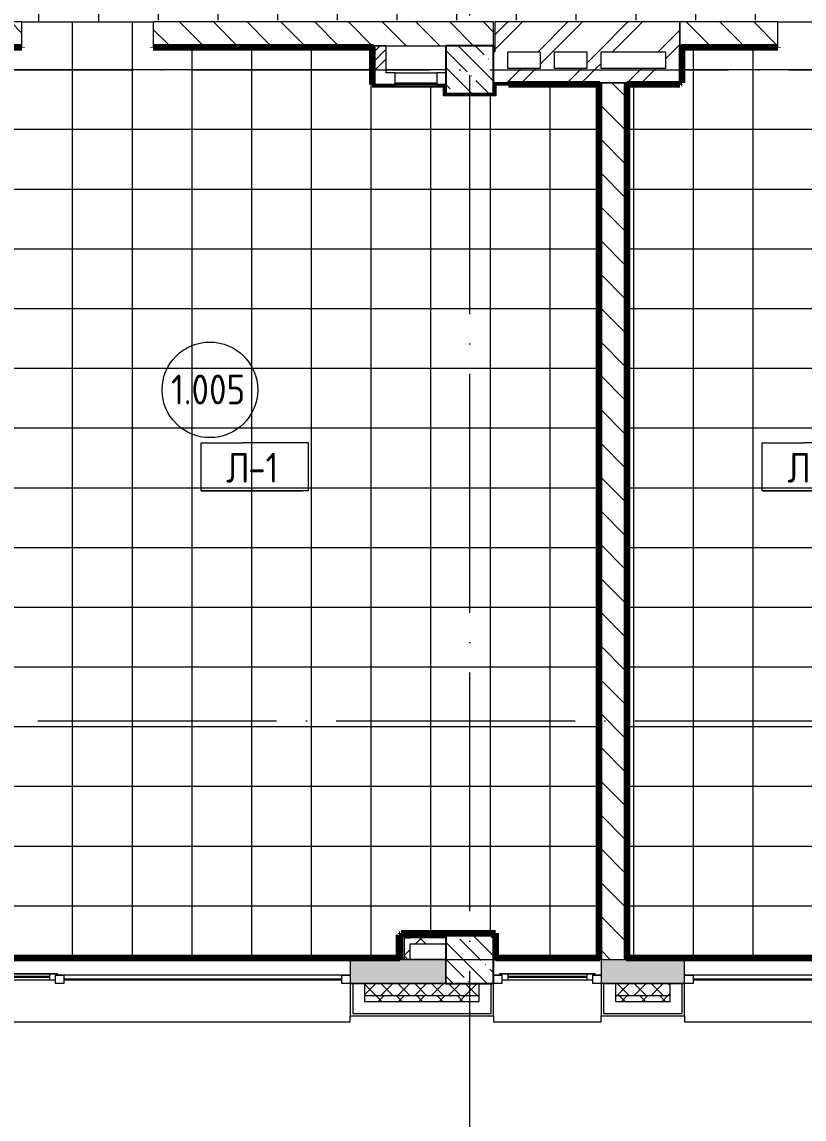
# Model space of a CAD drawing. Header units: millimetres. Extents: x -4370 to 196781, y -4577 to 61202.
# Drawn here: x 46300 to 52850, y 42190 to 51375 of the extents above; entities that cross this region are included whole.
import ezdxf

# ---------------------------------------------------------------- set-up
doc = ezdxf.new("R2010")
doc.units = ezdxf.units.MM
doc.linetypes.add('ADSK_Линия сетки', pattern=[2500, 2000, -250, 0, -250])
for name, color, linetype, lineweight in [('A-AREA-____-IDEN', 2, 'Continuous', 20), ('A-FLOR-____-IDEN', 11, 'Continuous', 20), ('A-FLOR-____-OTLN', 192, 'Continuous', 9), ('A-FLOR-____-PATT', 8, 'Continuous', 9), ('A-GENM-____-MCUT', 13, 'Continuous', 9), ('A-GENM-____-OTLN', 13, 'Continuous', 9), ('A-GLAZ-____-MCUT', 151, 'Continuous', 9), ('A-GLAZ-____-OTLN', 151, 'Continuous', 9), ('A-WALL-____-MCUT', 113, 'Continuous', 9), ('A-WALL-____-PATT', 111, 'Continuous', 9), ('A-WALL-FNSH-MCUT', 113, 'Continuous', 9), ('I-WALL-____-OTLN', 2, 'Continuous', 9), ('S-COLS-____-MCUT', 52, 'Continuous', 9), ('S-COLS-____-OTLN', 52, 'Continuous', 9), ('S-GRID-____-OTLN', 1, 'Continuous', 9)]:
    doc.layers.add(name, color=color, linetype=linetype, lineweight=lineweight)
doc.styles.add('GOST Common_1', font='GOST_Common.ttf', dxfattribs={"width": 0.9, "height": 250})
pattern_1 = [(135, (0, 0), (-141.42136, -141.42136), [])]
pattern_2 = [(45, (0, 0), (-224.5064, 224.5064), []), (45, (79.38, 0), (0, 449.0128), []), (45, (-79.38, 0), (0, 449.0128), [])]
pattern_3 = [(45, (0, 0), (-251.4472, 251.4472), []), (45, (0, 381), (-251.4472, 251.4472), [])]
pattern_4 = [(45, (0, 0), (-141.42136, 141.42136), []), (135, (0, 0), (-141.42136, -141.42136), [])]

# ---------------------------------------------------------------- blocks, each defined once
blk = doc.blocks.new('Окно_СКБ_1Ст1 - 120_Окно_СКБ_1Ст_900_ОК3л-29018700-О_АИ_ПП_0_000_Целиком')
at = {"layer": 'A-GLAZ-____-MCUT', "color": 90}
for p, q in [((-450, -195), (-450, -125)), ((-450, -125), (-380, -125)), ((-380, -125), (-380, -195)), ((380, -155), (-380, -155)), ((-380, -155), (-380, -195)), ((-330, -205), (-330, -155)), ((330, -205), (330, -155)), ((380, -195), (380, -125)), ((380, -125), (450, -125)), ((380, -195), (380, -155)), ((450, -125), (450, -195)), ((-380, -195), (-450, -195)), ((-380, -195), (-400, -195)), ((-400, -195), (-400, -205)), ((-400, -205), (400, -205)), ((400, -205), (-400, -205)), ((450, -195), (380, -195)), ((400, -195), (380, -195)), ((400, -205), (400, -195))]:
    blk.add_line(p, q, dxfattribs=at)
at = {"layer": 'A-GLAZ-____-MCUT', "color": 10, "lineweight": 5}
for p, q in [((-330, -175), (330, -175)), ((330, -185), (-330, -185))]:
    blk.add_line(p, q, dxfattribs=at)
at = {"layer": 'A-GLAZ-____-OTLN', "color": 10, "lineweight": 5}
for p, q in [((-450, -195), (-400, -195)), ((400, -195), (450, -195))]:
    blk.add_line(p, q, dxfattribs=at)
blk = doc.blocks.new('Окно_СКБ_1Ст1 - 120_Окно_СКБ_1Ст_1700_ОК19Л-29018918-О_АИ_ПП_0_000_Целиком')
at = {"layer": 'A-GLAZ-____-MCUT', "color": 90}
for p, q in [((-850, -195), (-850, -125)), ((-850, -125), (-780, -125)), ((-780, -125), (-780, -195)), ((780, -195), (780, -125)), ((780, -125), (850, -125)), ((850, -125), (850, -195)), ((-780, -195), (-850, -195)), ((850, -195), (780, -195))]:
    blk.add_line(p, q, dxfattribs=at)
at = {"layer": 'A-GLAZ-____-MCUT', "color": 10, "lineweight": 5}
for p, q in [((780, -155), (-780, -155)), ((780, -165), (-780, -165))]:
    blk.add_line(p, q, dxfattribs=at)
at = {"layer": 'A-GLAZ-____-OTLN', "color": 10, "lineweight": 5}
blk.add_line((-850, -195), (850, -195), dxfattribs=at)
blk = doc.blocks.new('Окно_СКБ_2Ст1 - Окно_СКБ_2Ст_3300_ОК1-29020644-О_АИ_ПП_0_000_Целиком')
at = {"layer": 'A-GLAZ-____-MCUT', "color": 90}
for p, q in [((-1650, -195), (-1650, -125)), ((-1650, -125), (-1580, -125)), ((-1580, -125), (-1580, -195)), ((750, -195), (750, -125)), ((750, -125), (820, -125)), ((820, -125), (820, -195)), ((1580, -155), (820, -155)), ((820, -155), (820, -195)), ((870, -205), (870, -155)), ((1530, -205), (1530, -155)), ((1580, -195), (1580, -125)), ((1580, -125), (1650, -125)), ((1580, -195), (1580, -155)), ((1650, -125), (1650, -195)), ((-1580, -195), (-1650, -195)), ((820, -195), (750, -195)), ((820, -195), (800, -195)), ((800, -195), (800, -205)), ((800, -205), (1600, -205)), ((1600, -205), (800, -205)), ((1650, -195), (1580, -195)), ((1600, -195), (1580, -195)), ((1600, -205), (1600, -195))]:
    blk.add_line(p, q, dxfattribs=at)
at = {"layer": 'A-GLAZ-____-MCUT', "color": 10, "lineweight": 5}
for p, q in [((750, -155), (-1580, -155)), ((750, -165), (-1580, -165)), ((870, -175), (1530, -175)), ((1530, -185), (870, -185))]:
    blk.add_line(p, q, dxfattribs=at)
at = {"layer": 'A-GLAZ-____-OTLN', "color": 10, "lineweight": 5}
for p, q in [((-1650, -195), (800, -195)), ((1600, -195), (1650, -195))]:
    blk.add_line(p, q, dxfattribs=at)
blk = doc.blocks.new('WNW_Отлив1 - Отлив_металлический 2-28598290-О_АИ_ПП_0_000_Целиком')
at = {"layer": 'A-GLAZ-____-OTLN', "color": 10, "lineweight": 5}
for p, q in [((1650, 320), (-1650, 320)), ((-1650, 320), (-1650, 270)), ((1650, 270), (1650, 320))]:
    blk.add_line(p, q, dxfattribs=at)
blk = doc.blocks.new('WNW_Отлив1 - Отлив_металлический 2-28596055-О_АИ_ПП_0_000_Целиком')
at = {"layer": 'A-GLAZ-____-OTLN', "color": 10, "lineweight": 5}
for p, q in [((450, 320), (-450, 320)), ((-450, 320), (-450, 270)), ((450, 270), (450, 320))]:
    blk.add_line(p, q, dxfattribs=at)
blk = doc.blocks.new('WNW_Отлив1 - Отлив_металлический 2-28595994-О_АИ_ПП_0_000_Целиком')
at = {"layer": 'A-GLAZ-____-OTLN', "color": 10, "lineweight": 5}
for p, q in [((850, 320), (-850, 320)), ((-850, 320), (-850, 270)), ((850, 270), (850, 320))]:
    blk.add_line(p, q, dxfattribs=at)
blk = doc.blocks.new('BSC_Колонна _Прямоугольная - 400x400-V18-О_АИ_ПП_0_000_Целиком')
at = {"layer": 'S-COLS-____-OTLN', "lineweight": 5}
h = blk.add_hatch(dxfattribs=at)
h.set_pattern_fill('FP_43', color=256, style=0, pattern_type=2)
h.set_pattern_definition([(135, (-50049.98, -50975), (-142.5619, -142.5619), []), (135, (-49907.42, -50975), (-142.5619, -142.5619), [252.016, -50.403, 3.353, -47.05])])
h.paths.add_polyline_path([(-200, -200), (200, -200), (200, 200), (-200, 200)])
at = {"layer": 'S-COLS-____-MCUT', "color": 130, "lineweight": 25}
for p, q in [((200, 200), (-200, 200)), ((-200, 200), (-200, -200)), ((200, -200), (200, 200)), ((-200, -200), (200, -200))]:
    blk.add_line(p, q, dxfattribs=at)
blk = doc.blocks.new('ASML_АР_Отделка Люка - ВО Отделка люков_Грунтовка 0_Шпатлевка 0_Окраска 0_0-42723977-О_АИ_ПП_0_000_Целиком')
at = {"layer": 'A-GENM-____-MCUT', "color": 130, "lineweight": 25}
for p, q in [((175, 3), (-175, 3)), ((-175, 3), (-175, 0)), ((175, 0), (175, 3)), ((-175, 0), (175, 0))]:
    blk.add_line(p, q, dxfattribs=at)
blk = doc.blocks.new('0083_СОШ675_АР_R22_rvt-1-О_АИ_ПП_0_000_Целиком')
at = {"layer": 'A-WALL-____-PATT', "lineweight": 5}
h = blk.add_hatch(dxfattribs=at)
h.set_pattern_fill('FP_4', color=10, style=0, pattern_type=2)
h.set_pattern_definition(pattern_1)
h.paths.add_polyline_path([(48370.6, 51175), (48370.6, 51375), (47400, 51375), (47400, 51175)])
h.paths.add_polyline_path([(45770.6, 51175), (46300, 51175), (46300, 51375), (45770.6, 51375)])
h = blk.add_hatch(dxfattribs=at)
h.set_pattern_fill('FP_4', color=10, style=0, pattern_type=2)
h.set_pattern_definition(pattern_1)
h.paths.add_polyline_path([(49808.6, 51175), (50250, 51175), (50250, 51375), (48370.6, 51375), (48370.6, 51175), (49187.7, 51175)])
h = blk.add_hatch(dxfattribs=at)
h.set_pattern_fill('FP_7', color=10, style=0, pattern_type=2)
h.set_pattern_definition(pattern_3)
h.paths.add_polyline_path([(51671.4, 51125), (51690, 51125), (51690, 51375), (50260, 51375), (50260, 51125), (51150, 51125)])
h = blk.add_hatch(dxfattribs=at)
h.set_pattern_fill('FP_7', color=10, style=0, pattern_type=2)
h.set_pattern_definition(pattern_3)
h.paths.add_polyline_path([(51810, 50865), (51810, 51375), (51690, 51375), (51690, 50865)])
h = blk.add_hatch(dxfattribs=at)
h.set_pattern_fill('FP_4', color=10, style=0, pattern_type=2)
h.set_pattern_definition(pattern_1)
h.paths.add_polyline_path([(59122.8, 51175), (59250, 51175), (59250, 51375), (57685, 51375), (57685, 51175), (58501.9, 51175)])
h.paths.add_polyline_path([(55685, 51175), (55685, 51375), (53730, 51375), (53730, 51175), (55397.1, 51175)])
h.paths.add_polyline_path([(52630, 51175), (52630, 51375), (51810, 51375), (51810, 51175)])
h = blk.add_hatch(dxfattribs=at)
h.set_pattern_fill('FP_8', color=10, style=0, pattern_type=2)
h.set_pattern_definition(pattern_2)
h.paths.add_polyline_path([(49350, 50950), (49350, 51175), (49250, 51175), (49250, 50950)])
h = blk.add_hatch(dxfattribs=at)
h.set_pattern_fill('FP_7', color=10, style=0, pattern_type=2)
h.set_pattern_definition(pattern_3)
h.paths.add_polyline_path([(50370, 50865), (50370, 51125), (50250, 51125), (50250, 50865)])
h = blk.add_hatch(dxfattribs=at)
h.set_pattern_fill('FP_7', color=10, style=0, pattern_type=2)
h.set_pattern_definition(pattern_3)
h.paths.add_polyline_path([(50760, 50985), (50760, 51125), (50640, 51125), (50640, 50985)])
h = blk.add_hatch(dxfattribs=at)
h.set_pattern_fill('FP_7', color=10, style=0, pattern_type=2)
h.set_pattern_definition(pattern_3)
h.paths.add_polyline_path([(51150, 50985), (51150, 51125), (51030, 51125), (51030, 50985)])
h = blk.add_hatch(dxfattribs=at)
h.set_pattern_fill('FP_7', color=10, style=0, pattern_type=2)
h.set_pattern_definition(pattern_3)
h.paths.add_polyline_path([(51690, 50865), (51690, 50985), (50370, 50985), (50370, 50865), (51671.4, 50865)])
h = blk.add_hatch(dxfattribs=at)
h.set_pattern_fill('FP_8', color=10, style=0, pattern_type=2)
h.set_pattern_definition(pattern_2)
h.paths.add_polyline_path([(49250, 50850), (49424.5, 50850), (49424.5, 50950), (49250, 50950)])
h.paths.add_polyline_path([(49774.5, 50850), (49850, 50850), (49850, 50950), (49774.5, 50950), (49774.5, 50857)])
h = blk.add_hatch(dxfattribs=at)
h.set_pattern_fill('FP_4', color=10, style=0, pattern_type=2)
h.set_pattern_definition(pattern_1)
h.paths.add_polyline_path([(51150, 43525), (51350, 43525), (51350, 50865), (51150, 50865), (51150, 44404.5)])
h = blk.add_hatch(dxfattribs=at)
h.set_pattern_fill('FP_56', color=252, style=0, pattern_type=2)
h.set_pattern_definition(pattern_4)
h.paths.add_polyline_path([(49550, 43525), (49550, 43707), (49500, 43707), (49500, 43525)])
h = blk.add_hatch(dxfattribs=at)
h.set_pattern_fill('FP_56', color=252, style=0, pattern_type=2)
h.set_pattern_definition(pattern_4)
h.paths.add_polyline_path([(49550, 43657), (49850, 43657), (49850, 43707), (49550, 43707)])
h = blk.add_hatch(dxfattribs=at)
h.set_pattern_fill('FP_5', color=10, style=0, pattern_type=2)
h.set_pattern_definition([(50, (0, 0), (364.3679, -31.8783), [38.1, -419.1]), (355, (0, 0), (-70.4859, 382.1133), [30.48, -335.28]), (100.451, (30.36, -2.66), (293.885, 350.2334), [32.38, -356.18]), (46.184, (0, 101.6), (542.1585, -84.0858), [57.15, -628.65]), (96.636, (45.2, 94.6), (474.805, 494.8554), [48.57, -534.27]), (351.184, (0, 101.6), (474.81, 494.85), [45.72, -502.92]), (21, (50.8, 76.2), (303.2285, -204.5305), [38.1, -419.1]), (326, (50.8, 76.2), (123.6039, 368.376), [30.48, -335.28]), (71.451, (76.07, 59.16), (426.8341, 163.8427), [32.38, -356.18]), (37.5, (0, 0), (6.17665, 169.11015), [16.764, -314.452, 16.764, -323.596, -336.55]), (37.5, (0, 0), (6.17665, 169.11015), [-671.576, 16.764, -319.786]), (7.5, (0, 0), (133.63888, 200.3615), [16.764, -177.292, 16.764, -306.832, -128.27]), (7.5, (0, 0), (133.63888, 200.3615), [-517.652, 16.764, -111.506]), (327.5, (-113.28, 0), (271.18182, -11.45836), [16.764, -110.236, 16.764, -379.476, -525.78]), (327.5, (-113.28, 0), (271.18182, -11.45836), [-523.24, 16.764, -509.016]), (317.5, (-164.08, 0), (296.2585, 50.85285), [16.764, -148.336, 16.764, -246.38, -373.38]), (317.5, (-164.08, 0), (296.2585, 50.85285), [-428.244, 16.764, -356.616])])
h.paths.add_polyline_path([(54350, 43325), (54350, 43525), (53550, 43525), (53550, 43325), (54155.2, 43325)])
h.paths.add_polyline_path([(51730, 43325), (51850, 43325), (51850, 43525), (51150, 43525), (51150, 43325), (51671.4, 43325)])
h.paths.add_polyline_path([(49050, 43325), (49850, 43325), (49850, 43525), (49050, 43525)])
h.paths.add_polyline_path([(44550, 43325), (45350, 43325), (45350, 43525), (44550, 43525)])
h.paths.add_polyline_path([(40494.4, 43325), (40850, 43325), (40850, 43525), (40050, 43525), (40050, 43325), (40170, 43325)])
h.paths.add_polyline_path([(36730, 43325), (36750, 43325), (36750, 43525), (36350, 43525), (36350, 43325), (36630, 43325)])
h.paths.add_polyline_path([(35550, 43325), (35950, 43325), (35950, 43525), (35550, 43525)])
h.paths.add_polyline_path([(33850, 43325), (33850, 43525), (33150, 43525), (33150, 43325), (33830, 43325)])
h.paths.add_polyline_path([(32250, 43325), (32250, 43525), (31450, 43525), (31450, 43325), (32230, 43325)])
h.paths.add_polyline_path([(27454.4, 43325), (27750, 43325), (27750, 43525), (26950, 43525), (26950, 43325), (27144, 43325)])
h.paths.add_polyline_path([(23230, 43325), (23250, 43325), (23250, 43525), (22450, 43525), (22450, 43325), (23130, 43325)])
h.paths.add_polyline_path([(18750, 43325), (18750, 43525), (17950, 43525), (17950, 43325), (18730, 43325)])
h.paths.add_polyline_path([(15830, 43325), (15850, 43325), (15850, 43525), (15150, 43525), (15150, 43325), (15730, 43325)])
h.paths.add_polyline_path([(14130, 43325), (14250, 43325), (14250, 43525), (13450, 43525), (13450, 43325), (14104, 43325)])
h.paths.add_polyline_path([(9136.4, 43325), (9750, 43325), (9750, 43525), (8950, 43525), (8950, 43325)])
h.paths.add_polyline_path([(4450, 43325), (5250, 43325), (5250, 43525), (4450, 43525)])
h.paths.add_polyline_path([(730, 43325), (750, 43325), (750, 43525), (200, 43525), (200, 43325), (630, 43325)])
h = blk.add_hatch(dxfattribs=at)
h.set_pattern_fill('FP_6', color=10, style=0, pattern_type=2)
h.set_pattern_definition([(45, (0, 0), (-70.71068, 70.71068), []), (135, (0, 0), (-70.71068, -70.71068), [])])
h.paths.add_polyline_path([(69063, 43225), (69063, 43325), (62670, 43325), (62670, 43225), (69058, 43225)])
h.paths.add_polyline_path([(59122.8, 43225), (59130, 43225), (59130, 43325), (58170, 43325), (58170, 43225)])
h.paths.add_polyline_path([(54630, 43225), (54630, 43325), (53670, 43325), (53670, 43225), (54155.2, 43225)])
h.paths.add_polyline_path([(51730, 43225), (51730, 43325), (51270, 43325), (51270, 43225), (51671.4, 43225)])
h.paths.add_polyline_path([(49187.7, 43225), (50130, 43225), (50130, 43325), (49170, 43325), (49170, 43225)])
h.paths.add_polyline_path([(45630, 43225), (45630, 43325), (44670, 43325), (44670, 43225)])
h.paths.add_polyline_path([(41130, 43225), (41130, 43325), (40170, 43325), (40170, 43225)])
h.paths.add_polyline_path([(36630, 43225), (36630, 43325), (35670, 43325), (35670, 43225)])
h.paths.add_polyline_path([(33730, 43225), (33730, 43325), (33270, 43325), (33270, 43225)])
h.paths.add_polyline_path([(32130, 43225), (32130, 43325), (31170, 43325), (31170, 43225), (31801.1, 43225)])
h.paths.add_polyline_path([(27630, 43225), (27630, 43325), (26670, 43325), (26670, 43225), (26833.5, 43225)])
h.paths.add_polyline_path([(23130, 43225), (23130, 43325), (22170, 43325), (22170, 43225)])
h.paths.add_polyline_path([(17670, 43225), (18630, 43225), (18630, 43325), (17670, 43325), (17670, 43249.4)])
h.paths.add_polyline_path([(15730, 43225), (15730, 43325), (15270, 43325), (15270, 43225)])
h.paths.add_polyline_path([(13170, 43225), (14130, 43225), (14130, 43325), (13170, 43325), (13170, 43249.4)])
h.paths.add_polyline_path([(9630, 43225), (9630, 43325), (8670, 43325), (8670, 43225), (9446.9, 43225)])
h.paths.add_polyline_path([(4479.3, 43225), (5130, 43225), (5130, 43325), (4170, 43325), (4170, 43225)])
h.paths.add_polyline_path([(630, 43225), (630, 43325), (-300, 43325), (-300, 43225)])
h = blk.add_hatch(dxfattribs=at)
h.set_pattern_fill('FP_1', color=10, style=0, pattern_type=2)
h.set_pattern_definition([(135, (0, 0), (-84.85281, -84.85281), []), (225, (0, 0), (84.85281, -84.85281), [])])
h.paths.add_polyline_path([(69063, 43175), (69063, 43225), (62670, 43225), (62670, 43175), (69058, 43175)])
h.paths.add_polyline_path([(59122.8, 43175), (59130, 43175), (59130, 43225), (58170, 43225), (58170, 43175)])
h.paths.add_polyline_path([(54630, 43175), (54630, 43225), (53670, 43225), (53670, 43175), (54155.2, 43175)])
h.paths.add_polyline_path([(51671.4, 43175), (51730, 43175), (51730, 43225), (51270, 43225), (51270, 43175)])
h.paths.add_polyline_path([(49187.7, 43175), (50130, 43175), (50130, 43225), (49170, 43225), (49170, 43175)])
h.paths.add_polyline_path([(45630, 43175), (45630, 43225), (44670, 43225), (44670, 43175)])
h.paths.add_polyline_path([(40170, 43175), (41130, 43175), (41130, 43225), (40170, 43225)])
h.paths.add_polyline_path([(35670, 43175), (36630, 43175), (36630, 43225), (35670, 43225)])
h.paths.add_polyline_path([(33730, 43175), (33730, 43225), (33270, 43225), (33270, 43175)])
h.paths.add_polyline_path([(31801.1, 43175), (32130, 43175), (32130, 43225), (31170, 43225), (31170, 43175)])
h.paths.add_polyline_path([(27630, 43175), (27630, 43225), (26670, 43225), (26670, 43175), (26833.5, 43175)])
h.paths.add_polyline_path([(22170, 43175), (23130, 43175), (23130, 43225), (22170, 43225)])
h.paths.add_polyline_path([(18630, 43175), (18630, 43225), (17670, 43225), (17670, 43175)])
h.paths.add_polyline_path([(15270, 43175), (15730, 43175), (15730, 43225), (15270, 43225)])
h.paths.add_polyline_path([(14130, 43175), (14130, 43225), (13170, 43225), (13170, 43175)])
h.paths.add_polyline_path([(9446.9, 43175), (9630, 43175), (9630, 43225), (8670, 43225), (8670, 43175)])
h.paths.add_polyline_path([(4170, 43175), (5130, 43175), (5130, 43225), (4170, 43225)])
h.paths.add_polyline_path([(630, 43175), (630, 43225), (-350, 43225), (-350, 43175)])
at = {"layer": 'S-COLS-____-OTLN', "lineweight": 5}
h = blk.add_hatch(dxfattribs=at)
h.set_pattern_fill('FP_3', color=256, style=0, pattern_type=2)
h.set_pattern_definition([(135, (0, 0), (-142.5612, -142.5612), []), (135, (142.56, 0), (-142.5612, -142.5612), [252.016, -50.403, 3.353, -47.05])])
h.paths.add_polyline_path([(49850, 43325), (50250, 43325), (50250, 43725), (49850, 43725), (49850, 43525)])
at = {"layer": 'A-FLOR-____-OTLN', "color": 90}
blk.add_line((49850, 50975), (49350, 50975), dxfattribs=at)
at = {"layer": 'A-WALL-____-MCUT', "color": 50, "lineweight": 13}
for p, q in [((46300, 51375), (45770.6, 51375)), ((46300, 51175), (46300, 51375)), ((48370.6, 51375), (47400, 51375)), ((47400, 51375), (47400, 51175)), ((50250, 51375), (48370.6, 51375)), ((50250, 51175), (50250, 51375)), ((51690, 51375), (50260, 51375)), ((50260, 51375), (50260, 51125)), ((51810, 51375), (51690, 51375)), ((51810, 50865), (51810, 51375)), ((52630, 51375), (51810, 51375)), ((51810, 51375), (51810, 51175)), ((52630, 51175), (52630, 51375)), ((45770.6, 51175), (46300, 51175)), ((47400, 51175), (48370.6, 51175)), ((48370.6, 51175), (49850, 51175)), ((49250, 51175), (49250, 50950)), ((49350, 51175), (49250, 51175)), ((49350, 50950), (49350, 51175)), ((51810, 51175), (52630, 51175)), ((50260, 51125), (50250, 51125)), ((50370, 50985), (50370, 51125)), ((50370, 51125), (50640, 51125)), ((50640, 51125), (50640, 50985)), ((50760, 50985), (50760, 51125)), ((50760, 51125), (51030, 51125)), ((51030, 51125), (51030, 50985)), ((51150, 50985), (51150, 51125)), ((51150, 51125), (51690, 51125)), ((51690, 51125), (51690, 50985)), ((50640, 50985), (50370, 50985)), ((51030, 50985), (50760, 50985)), ((51690, 50985), (51150, 50985)), ((49250, 50950), (49250, 50850)), ((49424.5, 50950), (49350, 50950)), ((49424.5, 50860), (49424.5, 50950)), ((49850, 50950), (49774.5, 50950)), ((49774.5, 50950), (49774.5, 50860)), ((49250, 50850), (49424.5, 50850)), ((49424.5, 50850), (49424.5, 50857)), ((49774.5, 50857), (49774.5, 50850)), ((49774.5, 50850), (49850, 50850)), ((50250, 50865), (50370, 50865)), ((50370, 50865), (51690, 50865)), ((51150, 50865), (51150, 43525)), ((51350, 50865), (51150, 50865)), ((51350, 43525), (51350, 50865)), ((51690, 50865), (51810, 50865)), ((49500, 43707), (49500, 43525)), ((49500, 43707), (49550, 43707)), ((49850, 43707), (49550, 43707)), ((49550, 43525), (49550, 43657)), ((49550, 43657), (49850, 43657)), ((49850, 43657), (49850, 43707)), ((49850, 43525), (49050, 43525)), ((49050, 43525), (49050, 43325)), ((49500, 43525), (49550, 43525)), ((51150, 43525), (51150, 43325)), ((51850, 43525), (51350, 43525)), ((51850, 43325), (51850, 43525)), ((49070, 43325), (49050, 43325)), ((49050, 43325), (49070, 43325)), ((49170, 43325), (49070, 43325)), ((49070, 43325), (49170, 43325)), ((49850, 43325), (49170, 43325)), ((49170, 43325), (49850, 43325)), ((51170, 43325), (51150, 43325)), ((51150, 43325), (51170, 43325)), ((51270, 43325), (51170, 43325)), ((51170, 43325), (51270, 43325)), ((51730, 43325), (51270, 43325)), ((51270, 43325), (51730, 43325)), ((51830, 43325), (51730, 43325)), ((51730, 43325), (51830, 43325)), ((51850, 43325), (51830, 43325)), ((51830, 43325), (51850, 43325))]:
    blk.add_line(p, q, dxfattribs=at)
at = {"layer": 'A-WALL-____-MCUT', "color": 10, "lineweight": 5}
for p, q in [((49487.5, 43719.5), (49487.5, 43525)), ((49487.5, 43719.5), (49500, 43719.5)), ((49500, 43719.5), (49550, 43719.5)), ((49850, 43719.5), (49550, 43719.5)), ((49850, 43325), (49850, 43525)), ((51150, 43525), (51350, 43525)), ((49070, 43325), (49070, 43075)), ((49170, 43325), (49170, 43225)), ((50130, 43225), (50130, 43325)), ((50230, 43075), (50230, 43325)), ((51170, 43325), (51170, 43075)), ((51270, 43325), (51270, 43225)), ((51730, 43225), (51730, 43325)), ((51830, 43075), (51830, 43325)), ((49170, 43225), (49170, 43175)), ((49170, 43225), (50130, 43225)), ((49170, 43175), (50130, 43175)), ((50130, 43175), (50130, 43225)), ((51270, 43225), (51270, 43175)), ((51270, 43225), (51730, 43225)), ((51270, 43175), (51730, 43175)), ((51730, 43175), (51730, 43225)), ((49070, 43075), (50230, 43075)), ((51170, 43075), (51830, 43075))]:
    blk.add_line(p, q, dxfattribs=at)
at = {"layer": 'A-WALL-____-MCUT', "color": 90}
blk.add_line((50130, 43325), (49850, 43325), dxfattribs=at)
at = {"layer": 'A-WALL-FNSH-MCUT', "color": 90}
for p, q in [((49487.5, 43732), (49475, 43732)), ((49475, 43732), (49475, 43525)), ((49500, 43732), (49487.5, 43732)), ((49550, 43732), (49500, 43732)), ((49850, 43732), (49550, 43732)), ((49850, 43719.5), (49850, 43732)), ((49850, 43707), (49850, 43719.5)), ((49475, 43525), (49487.5, 43525)), ((49487.5, 43525), (49500, 43525)), ((49050, 43325), (49050, 43055)), ((50230, 43325), (50130, 43325)), ((50250, 43325), (50230, 43325)), ((50250, 43055), (50250, 43325)), ((51150, 43325), (51150, 43055)), ((51850, 43055), (51850, 43325)), ((49050, 43055), (50250, 43055)), ((51150, 43055), (51850, 43055))]:
    blk.add_line(p, q, dxfattribs=at)
at = {"layer": 'I-WALL-____-OTLN', "color": 90}
for p, q in [((49424.5, 50950), (49774.5, 50950)), ((45760, 43525), (49050, 43525)), ((50250, 43525), (50255, 43525)), ((50257.5, 43525), (51103.8, 43525)), ((51850, 43525), (53550, 43525))]:
    blk.add_line(p, q, dxfattribs=at)
at = {"layer": 'S-COLS-____-MCUT', "color": 130, "lineweight": 25}
for p, q in [((50250, 43725), (49850, 43725)), ((49850, 43725), (49850, 43525)), ((50250, 43325), (50250, 43725)), ((49850, 43325), (50250, 43325))]:
    blk.add_line(p, q, dxfattribs=at)
at = {"layer": 'S-COLS-____-OTLN', "color": 90}
blk.add_line((49850, 43525), (49850, 43325), dxfattribs=at)
at = {"layer": 'A-GENM-____-OTLN', "color": 90, "lineweight": 9, "rotation": 180}
blk.add_blockref('ASML_АР_Отделка Люка - ВО Отделка люков_Грунтовка 0_Шпатлевка 0_Окраска 0_0-42723977-О_АИ_ПП_0_000_Целиком', (49599.5, 50860), dxfattribs=at)
at = {"layer": 'A-GLAZ-____-OTLN', "color": 90, "lineweight": 9, "rotation": 180}
for name, p in [('Окно_СКБ_2Ст1 - Окно_СКБ_2Ст_3300_ОК1-29020644-О_АИ_ПП_0_000_Целиком', (47400, 43200)), ('Окно_СКБ_1Ст1 - 120_Окно_СКБ_1Ст_900_ОК3л-29018700-О_АИ_ПП_0_000_Целиком', (50700, 43200)), ('Окно_СКБ_1Ст1 - 120_Окно_СКБ_1Ст_1700_ОК19Л-29018918-О_АИ_ПП_0_000_Целиком', (52700, 43200)), ('WNW_Отлив1 - Отлив_металлический 2-28598290-О_АИ_ПП_0_000_Целиком', (47400, 43325)), ('WNW_Отлив1 - Отлив_металлический 2-28596055-О_АИ_ПП_0_000_Целиком', (50700, 43325)), ('WNW_Отлив1 - Отлив_металлический 2-28595994-О_АИ_ПП_0_000_Целиком', (52700, 43325))]:
    blk.add_blockref(name, p, dxfattribs=at)
at = {"layer": 'S-COLS-____-OTLN', "color": 90, "lineweight": 9}
blk.add_blockref('BSC_Колонна _Прямоугольная - 400x400-V18-О_АИ_ПП_0_000_Целиком', (50050, 50975), dxfattribs=at)
blk = doc.blocks.new('BSC_Колонна _Прямоугольная - ПР-1_Профиль торцевой для плитки-V89-О_АИ_ПП_0_000_Целиком')
at = {"layer": 'S-COLS-____-MCUT'}
for p, q in [((5, 5), (-5, 5)), ((-5, 5), (-5, -5)), ((5, -0.1), (5, 5)), ((-5, -5), (0, -5))]:
    blk.add_line(p, q, dxfattribs=at)
blk = doc.blocks.new('BSC_Колонна _Прямоугольная - ПР-1_Профиль торцевой для плитки-V90-О_АИ_ПП_0_000_Целиком')
at = {"layer": 'S-COLS-____-MCUT'}
for p, q in [((5, 5), (0, 5)), ((5, 0), (5, 5))]:
    blk.add_line(p, q, dxfattribs=at)
blk = doc.blocks.new('BSC_Колонна _Прямоугольная - ПР-1_Профиль торцевой для плитки-V91-О_АИ_ПП_0_000_Целиком')
at = {"layer": 'S-COLS-____-MCUT'}
for p, q in [((5, 5), (-5, 5)), ((-5, 5), (-5, 0)), ((5, -5), (5, 5)), ((0, -5), (5, -5))]:
    blk.add_line(p, q, dxfattribs=at)
blk = doc.blocks.new('ADSK_Марка_Перекрытие - Типоразмер_ADSK_Марка-158127-О_АИ_ПП_0_000_Целиком')
at = {"layer": 'A-FLOR-____-IDEN'}
for p, q in [((-4.5, 4), (-1, 4)), ((-4.5, 0), (-4.5, 4)), ((4.5, 4), (-1, 4)), ((4.5, 0), (4.5, 4)), ((4.5, 0), (-4.5, 0)), ((-4.5, 0), (4, 0))]:
    blk.add_line(p, q, dxfattribs=at)
blk = doc.blocks.new('ADSK_Марка_Помещение_ОдноЗначение - Номер-159740-О_АИ_ПП_0_000_Целиком')
at = {"layer": 'A-AREA-____-IDEN'}
blk.add_circle((0, 0), 4, dxfattribs=at)

msp = doc.modelspace()

# ---------------------------------------------------------------- hatches: boundary and pattern name
at = {"layer": 'A-FLOR-____-PATT'}
h = msp.add_hatch(dxfattribs=at)
h.set_pattern_fill('FP_146', color=256, style=0, pattern_type=2)
h.set_pattern_definition([(0, (50942.5, 54875), (0, 500), []), (90, (50942.5, 54875), (-500, 3e-14), [])])
h.paths.add_polyline_path([(54550, 51375), (54550.03204, 51374.999414), (55397.141168, 51374.999414)])
h.paths.add_polyline_path([(57684.322171, 51374.999414), (57685, 51375), (57685, 51390), (69250, 51390), (69250, 54660.000586), (67790.022464, 54660.000586), (67790.022464, 54675), (66690.022464, 54675), (66690.022464, 54660.000586), (65920, 54660.000586), (65920, 54830), (64820, 54830), (64820, 54660.000586), (64295, 54660.000586), (64295, 57120.000586), (63334.978664, 57120.000586), (63334.978078, 58145.000586), (63021.949136, 58145.000586), (63021.949136, 58150.000586), (63011.949136, 58150.000586), (63011.949136, 58160.000586), (63006.949136, 58160.000586), (63006.949136, 58360), (61680, 58360), (61680, 58111.248535), (61665, 58111.248535), (61665, 57011.248535), (61680, 57011.248535), (61680, 54660.000586), (59265, 54660.000586), (59265, 54460), (58834.978078, 54460), (58834.978078, 54465), (58824.978078, 54465), (58824.978078, 54475), (58829.978078, 54475), (58829.978078, 54650.000586), (58264.616913, 54650.000586), (58264.616913, 54655.000586), (58259.616913, 54655.000586), (58259.616913, 54660.000586), (54765.038917, 54660.000586), (54765.038917, 54460), (54334.978078, 54460), (54334.978078, 54660.000586), (53465, 54660.000586), (53465, 58153.000586), (53204.695443, 58153.000586), (53204.695443, 58158.000586), (53194.695443, 58158.000586), (53194.695443, 58167.476906), (53189.695443, 58168.033284), (53189.695443, 58360), (50064.978078, 58360), (50063.974776, 58168.000586), (50059.978078, 58168.000586), (50059.978078, 58158.000586), (50049.978078, 58158.000586), (50049.978078, 58153.000586), (49274.73436, 58153.000586), (49274.73436, 58158.000586), (49264.73436, 58158.000586), (49264.73436, 58168.000586), (49259.73436, 58168.000586), (49259.73436, 58360.000586), (45765, 58360.000586), (45765, 58168.000586), (45769.756282, 58168.000586), (45769.756282, 58153.000586), (44959.756282, 58153.000586), (44959.756282, 58360), (41264.978078, 58360), (41264.978078, 58168.000586), (41259.978078, 58168.000586), (41259.978078, 58143.000586), (40459.73436, 58143.000586), (40459.73436, 58360), (36740.243718, 58360), (36740.243718, 58168.316538), (36735.243718, 58168), (36735.243718, 58158), (36725.243718, 58158), (36725.243718, 58153), (35559.756282, 58153), (35559.756282, 58360), (32650, 58360), (32650, 54374.999707), (32435, 54374.999707), (32435, 51675), (32650, 51674.999707), (32651.032219, 51390), (36949.978078, 51390), (36949.978078, 51375), (39449.978078, 51374.999414), (39449.978078, 51390), (46300, 51390), (46300, 51374.999414), (47400, 51374.999414), (47400, 51390), (52630, 51390), (52630, 51374.999414), (53730, 51374.999414), (53730, 51390), (55685, 51390), (55685.005729, 51375), (56639.039198, 51375)])
h.paths.add_polyline_path([(46069.98652, 51374.999414), (46070, 51375), (45770.6, 51375)])
h.paths.add_polyline_path([(49625, 54450), (49625, 54900), (50074.978078, 54900), (50074.978078, 54450), (49640, 54450)])
h.paths.add_polyline_path([(45775, 54450), (45325, 54450), (45325, 54900), (45775, 54900), (45775, 54465)])
h.paths.add_polyline_path([(41275, 54450), (40825, 54450), (40825, 54900), (41275, 54900), (41275, 54465)])
h.paths.add_polyline_path([(36320.01928, 54450), (35924.978078, 54450), (35924.978078, 54900), (36374.978078, 54900), (36374.978078, 54450), (36349.978078, 54450)])
h.paths.add_polyline_path([(63349.978078, 54460), (63335.009976, 54460), (63335.009976, 54875), (63340.009976, 54875), (63340.009976, 54885), (63350.009976, 54885), (63350.009976, 54890), (63750.009976, 54890), (63750.009976, 54885), (63760.009976, 54885), (63760.009976, 54875), (63765.009976, 54874.999414), (63765.009976, 54460), (63378.557199, 54460)])
h.paths.add_polyline_path([(59249.985156, 54475), (59249.998865, 54475.001135), (59249.978078, 54475)])
h.paths.add_polyline_path([(54750.038917, 54475), (54750.036646, 54475.002271), (54749.990093, 54475)])
h.paths.add_polyline_path([(36350, 58168), (36349.978078, 58175), (35950, 58175), (35950, 58168), (36349.978078, 58168)])
h.paths.add_polyline_path([(41249.978078, 58168.000586), (41249.978078, 58175), (40849.978078, 58175), (40849.978078, 58168.000586), (41249.129711, 58168.000586)])
h.paths.add_polyline_path([(50049.978078, 58168.000586), (50049.978078, 58175), (49649.978078, 58175), (49649.978078, 58168.000586), (50049.151586, 58168.000586)])
h.paths.add_polyline_path([(45350, 58168.000586), (45750, 58168.000586), (45749.978078, 58175), (45350, 58175)])
h = msp.add_hatch(dxfattribs=at)
h.set_pattern_fill('FP_241', color=256, style=0, pattern_type=2)
h.set_pattern_definition([(270, (-51775.64, 164975.64), (500, 3e-14), []), (0, (-51775.64, 164975.64), (0, 500), [])])
h.paths.add_polyline_path([(49474.542259, 43525), (49475, 43525), (49474.542259, 43525.024577)])
h.paths.add_polyline_path([(51150, 43525), (51149.997488, 43525.000586), (51140, 43525.000586)])
h.paths.add_polyline_path([(50254.978078, 43525), (50254.978078, 43530.000586), (50250, 43530.000586), (50250, 43525.000586)])
h.paths.add_polyline_path([(45764.978078, 43540), (49459.542259, 43540), (49459.542259, 43732.03554), (49464.542259, 43732.03554), (49464.542259, 43742.03554), (49474.542259, 43742.03554), (49475.641091, 43747.03554), (50264.978078, 43747.03554), (50264.978078, 43540.000586), (51135, 43540.000586), (51135, 50850), (50369.978078, 50850), (50369.978078, 50845), (50269.963334, 50845), (50269.963334, 50755), (49829.992823, 50755), (49829.992823, 50830), (49239.992823, 50830), (49239.992823, 50835), (49234.992823, 50835), (49234.992823, 50845), (49239.992823, 50845), (49239.992823, 50850), (49234.992823, 50850.387931), (49234.992823, 51160), (47400, 51160), (47400, 51374.999414), (46300, 51374.999414), (46300, 51160), (45764.978078, 51160), (45764.978078, 50775), (45759.978078, 50775), (45759.978078, 50765), (45749.978078, 50765), (45749.127094, 50760), (45365, 50760), (45365, 43740), (45749.978078, 43740), (45749.999969, 43735), (45759.978078, 43735), (45759.978078, 43725), (45764.978078, 43724.195224)])
h = msp.add_hatch(dxfattribs=at)
h.set_pattern_fill('FP_242', color=256, style=0, pattern_type=2)
h.set_pattern_definition([(270, (-47075.6, 164975.64), (500, 3e-14), []), (0, (-47075.6, 164975.64), (0, 500), [])])
h.paths.add_polyline_path([(54535, 43747.03554), (54535, 43742.03554), (54540, 43742.03554), (54540, 43747.03554), (54537.064859, 43747.03554)])
h.paths.add_polyline_path([(53844.768631, 43540.000586), (53960, 43540.000586), (53960, 43732.03554), (53965, 43732.03554), (53965, 43742.03554), (53975, 43742.03554), (53975, 43747.03554), (54535, 43747.03554), (54535, 50760), (54349.978078, 50760), (54349.446226, 50765), (54339.978078, 50765), (54339.978078, 50774.999414), (54334.978078, 50775.53091), (54334.978078, 51160), (53730, 51160), (53729.987106, 51374.999414), (52630, 51374.999414), (52630, 51160), (51824.978078, 51160), (51824.978078, 50864.999414), (51819.978078, 50864.645083), (51819.978078, 50855), (51809.978078, 50855), (51809.038105, 50850), (51365, 50850), (51365, 43540.000586), (53670, 43540.000586)])
at = {"layer": 'A-WALL-____-PATT'}
h = msp.add_hatch(color=7, dxfattribs=at)
h.paths.add_polyline_path([(49239.992823, 51165), (49239.992823, 51175), (47400, 51175), (47400, 51165), (49187.651018, 51165)])
h.paths.add_polyline_path([(46300, 51165), (46300, 51175), (45759.978078, 51175), (45759.978078, 51165)])
for points in [[(49249.992823, 50850), (49249.992823, 51175), (49239.992823, 51175), (49239.992823, 50850)], [(51819.978078, 50865), (51819.978078, 51175), (51809.978078, 51175), (51809.978078, 50865)], [(49244.992823, 50840), (49839.992823, 50840), (49839.992823, 50850), (49239.992823, 50850), (49239.992823, 50845), (49244.992823, 50845)], [(49839.992823, 50775), (49849.978078, 50775.095841), (49849.978078, 50850), (49839.992823, 50850), (49839.992823, 50830)], [(50259.963334, 50765), (50259.978078, 50865), (50249.978078, 50865), (50249.978078, 50765)], [(50429.549048, 50855), (51140, 50855), (51140, 50865), (50259.978078, 50865), (50259.978078, 50855), (50364.978078, 50855), (50364.978078, 50860), (50374.978078, 50860), (50374.978078, 50855)], [(51140, 43535.000586), (51150, 43535.000586), (51150, 50865), (51140, 50865), (51140, 44404.461702)], [(51350, 43535.000586), (51360, 43535.000586), (51360, 50865), (51350, 50865), (51350, 44404.461702)], [(51360, 50855), (51819.978078, 50855), (51819.978078, 50865), (51360, 50865)], [(49844.992823, 50765), (50249.978078, 50765), (50249.96392, 50774.999414), (49839.992823, 50775), (49839.992823, 50770), (49844.992823, 50770)], [(49474.542259, 43535), (49474.542259, 43742.03554), (49464.542259, 43742.03554), (49464.542259, 43535)], [(50249.978078, 43732.03554), (50249.978078, 43742.03554), (49474.542259, 43742.03554), (49474.542259, 43732.03554), (49808.600033, 43732.03554)], [(50259.978078, 43530.000586), (50259.978078, 43732.03554), (50249.978078, 43732.03554), (50249.978078, 43530.000586)], [(49051.177426, 43525), (49474.542259, 43525), (49474.542259, 43535), (49051.177426, 43535)]]:
    msp.add_hatch(color=7, dxfattribs=at).paths.add_polyline_path(points)
h = msp.add_hatch(color=7, dxfattribs=at)
h.paths.add_polyline_path([(54339.978078, 51165), (54349.978078, 51165), (54349.977492, 51174.999414), (53730, 51175), (53730, 51165), (54155.243138, 51165)])
h.paths.add_polyline_path([(52630, 51165), (52630, 51175), (51819.978078, 51175), (51819.978078, 51165)])
h = msp.add_hatch(color=7, dxfattribs=at)
h.paths.add_polyline_path([(50254.978078, 43525.000586), (50257.478078, 43525.000586), (50257.478078, 43535.000586), (50254.978078, 43535.000586)])
h.paths.add_polyline_path([(51103.844264, 43525.000586), (51150, 43525.000586), (51150, 43535.000586), (51103.844264, 43535.000586)])
h = msp.add_hatch(color=7, dxfattribs=at)
h.paths.add_polyline_path([(53550, 43525.000586), (53975, 43525.000586), (53975, 43535.000586), (53550, 43535.000586)])
h.paths.add_polyline_path([(51350, 43525.000586), (51850, 43525.000586), (51850, 43535.000586), (51350, 43535.000586)])

# ---------------------------------------------------------------- linework, layer by layer
at = {"layer": 'A-FLOR-____-OTLN'}
for p, q in [((46300, 51374.999414), (47400, 51374.999414)), ((52630, 51374.999414), (53730, 51374.999414))]:
    msp.add_line(p, q, dxfattribs=at)
at = {"layer": 'A-WALL-____-MCUT', "color": 7}
for p, q in [((46300, 51175), (45749.978078, 51175)), ((45759.978078, 51165), (46300, 51165)), ((46300, 51165), (46300, 51175)), ((49249.992823, 51175), (47400, 51175)), ((47400, 51175), (47400, 51165)), ((47400, 51165), (49239.992823, 51165)), ((49239.992823, 51165), (49239.992823, 50845)), ((49249.992823, 50850), (49249.992823, 51175)), ((51809.978078, 51175), (51809.978078, 50865)), ((52630, 51175), (51809.978078, 51175)), ((51819.978078, 50855), (51819.978078, 51165)), ((51819.978078, 51165), (52630, 51165)), ((52630, 51165), (52630, 51175)), ((49849.978078, 50850), (49249.992823, 50850)), ((51150, 50865), (50249.978078, 50865)), ((50374.978078, 50855), (51140, 50855)), ((51140, 50855), (51140, 43535.000586)), ((51150, 43525.000586), (51150, 50865)), ((51809.978078, 50865), (51350, 50865)), ((51350, 50865), (51350, 43525.000586)), ((51360, 50855), (51819.978078, 50855)), ((51360, 43535.000586), (51360, 50855)), ((49464.542259, 43742.03554), (49464.542259, 43535)), ((50249.978078, 43742.03554), (49464.542259, 43742.03554)), ((49474.542259, 43525), (49474.542259, 43732.03554)), ((49474.542259, 43732.03554), (50259.978078, 43732.03554)), ((50249.978078, 43742.03554), (50249.978078, 43530.000586)), ((50259.978078, 43530.000586), (50259.978078, 43732.03554)), ((49464.542259, 43535), (49051.177426, 43535)), ((49051.177426, 43535), (49051.177426, 43525)), ((49051.177426, 43525), (49474.542259, 43525)), ((50249.978078, 43530.000586), (50259.978078, 43530.000586)), ((50257.478078, 43535.000586), (50254.978078, 43535.000586)), ((50254.978078, 43535.000586), (50254.978078, 43525.000586)), ((50254.978078, 43525.000586), (50257.478078, 43525.000586)), ((50257.478078, 43525.000586), (50257.478078, 43535.000586)), ((51140, 43535.000586), (51103.844264, 43535.000586)), ((51103.844264, 43535.000586), (51103.844264, 43525.000586)), ((51103.844264, 43525.000586), (51150, 43525.000586)), ((51350, 43525.000586), (51850, 43525.000586)), ((51850, 43535.000586), (51360, 43535.000586)), ((51850, 43525.000586), (51850, 43535.000586))]:
    msp.add_line(p, q, dxfattribs=at)
at = {"layer": 'A-WALL-____-MCUT'}
msp.add_line((50259.978078, 50865), (50259.978078, 50855), dxfattribs=at)
at = {"layer": 'I-WALL-____-OTLN', "color": 5, "lineweight": 90}
for p, q in [((46300, 51160), (46300, 51165)), ((47400, 51165), (47400, 51160)), ((49234.992823, 50850), (49234.992823, 51165)), ((51824.978078, 51165), (51824.978078, 50865)), ((52630, 51160), (52630, 51165)), ((46300, 51160), (45759.849873, 51160)), ((49240.151553, 51160), (47400, 51160)), ((52630, 51160), (51819.811412, 51160)), ((49234.992823, 50850), (49239.992823, 50850)), ((51140, 50850), (50374.978078, 50850)), ((51135, 43535.000586), (51135, 50855)), ((51809.978078, 50850), (51365, 50850)), ((51365, 50850), (51365, 43534.898545)), ((51809.978078, 50850), (51809.978078, 50855)), ((51819.978078, 50865), (51824.978078, 50865)), ((49459.542259, 43534.879041), (49459.542259, 43732.03554)), ((49464.542259, 43732.03554), (49459.542259, 43732.03554)), ((49474.542259, 43747.03554), (50264.978078, 43747.03554)), ((49474.542259, 43747.03554), (49474.542259, 43742.03554)), ((50264.978078, 43747.03554), (50264.978078, 43535.000586)), ((45759.978078, 43540), (49464.542259, 43540)), ((50264.978078, 43540.000586), (51140, 43540.000586)), ((51360, 43540.000586), (53965, 43540.000586))]:
    msp.add_line(p, q, dxfattribs=at)
at = {"layer": 'I-WALL-____-OTLN'}
for p, q in [((49239.992823, 50840), (49839.992823, 50840)), ((49239.992823, 50840), (49239.992823, 50830)), ((49829.992823, 50830), (49239.992823, 50830)), ((49829.992823, 50755), (49829.992823, 50830)), ((49839.992823, 50840), (49839.992823, 50765)), ((50259.963334, 50765), (50259.963334, 50845)), ((50259.978078, 50855), (50369.978078, 50855)), ((50259.978078, 50855), (50259.978078, 50845)), ((50369.978078, 50845), (50259.978078, 50845)), ((50269.963334, 50845), (50269.963334, 50755)), ((50369.978078, 50845), (50369.978078, 50855)), ((50269.963334, 50755), (49829.992823, 50755)), ((49839.992823, 50765), (50259.963334, 50765)), ((49050, 43525), (45751.177426, 43525)), ((45759.978078, 43535), (49051.177426, 43535)), ((51103.844264, 43525.000586), (50257.478078, 43525.000586)), ((50259.978078, 43535.000586), (51103.844264, 43535.000586)), ((51850, 43535.000586), (53550, 43535.000586)), ((53550, 43525.000586), (51850, 43525.000586))]:
    msp.add_line(p, q, dxfattribs=at)
at = {"layer": 'S-GRID-____-OTLN', "linetype": 'ADSK_Линия сетки'}
for p, q in [((50050, -3572.657751), (50050, 60644.999414)), ((-2283.763124, 50975.000586), (155078.554077, 50975.000586)), ((-3569.551216, 45525.000586), (156348.554077, 45525.000586)), ((-3553.763124, 43525.000586), (156348.554077, 43525.000586))]:
    msp.add_line(p, q, dxfattribs=at)

# ---------------------------------------------------------------- block references
at = {"lineweight": 5}
msp.add_blockref('0083_СОШ675_АР_R22_rvt-1-О_АИ_ПП_0_000_Целиком', (0, 0), dxfattribs=at)
at = {"layer": 'A-AREA-____-IDEN', "xscale": 99.99999999999993, "yscale": 99.99999999999993, "zscale": 99.99999999999993}
msp.add_blockref('ADSK_Марка_Помещение_ОдноЗначение - Номер-159740-О_АИ_ПП_0_000_Целиком', (47874.23636, 48294.807693), dxfattribs=at)
at = {"layer": 'A-FLOR-____-IDEN', "xscale": 99.99999999999993, "yscale": 99.99999999999993, "zscale": 99.99999999999993}
for p in [(48250, 47449.999707), (52950.019459, 47449.999707)]:
    msp.add_blockref('ADSK_Марка_Перекрытие - Типоразмер_ADSK_Марка-158127-О_АИ_ПП_0_000_Целиком', p, dxfattribs=at)
at = {"layer": 'S-COLS-____-OTLN'}
for name, p in [('BSC_Колонна _Прямоугольная - ПР-1_Профиль торцевой для плитки-V89-О_АИ_ПП_0_000_Целиком', (49239.992823, 50840)), ('BSC_Колонна _Прямоугольная - ПР-1_Профиль торцевой для плитки-V91-О_АИ_ПП_0_000_Целиком', (50369.978078, 50855)), ('BSC_Колонна _Прямоугольная - ПР-1_Профиль торцевой для плитки-V90-О_АИ_ПП_0_000_Целиком', (49839.992823, 50765))]:
    msp.add_blockref(name, p, dxfattribs=at)

# ---------------------------------------------------------------- texts
at = {"layer": 'A-AREA-____-IDEN', "lineweight": 9, "insert": (47548.879102, 48422.532764), "char_height": 250, "width": 800.8858125, "attachment_point": 1, "style": 'GOST Common_1'}
msp.add_mtext('1.005', dxfattribs=at)
at = {"layer": 'A-FLOR-____-IDEN', "lineweight": 9, "char_height": 250, "attachment_point": 1, "style": 'GOST Common_1'}
for s, insert, width in [('\\fGOST Common|b0|i0|c204|p34|;\\W.9;Л', (48010.319154, 47767.837281), 223.6708125), ('-1', (48194.866029, 47767.837281), 331.898625), ('\\fGOST Common|b0|i0|c204|p34|;\\W.9;Л', (52710.338613, 47767.837281), 223.6708125)]:
    msp.add_mtext(s, dxfattribs=dict(at, insert=insert, width=width))

doc.saveas('drawing.dxf')
